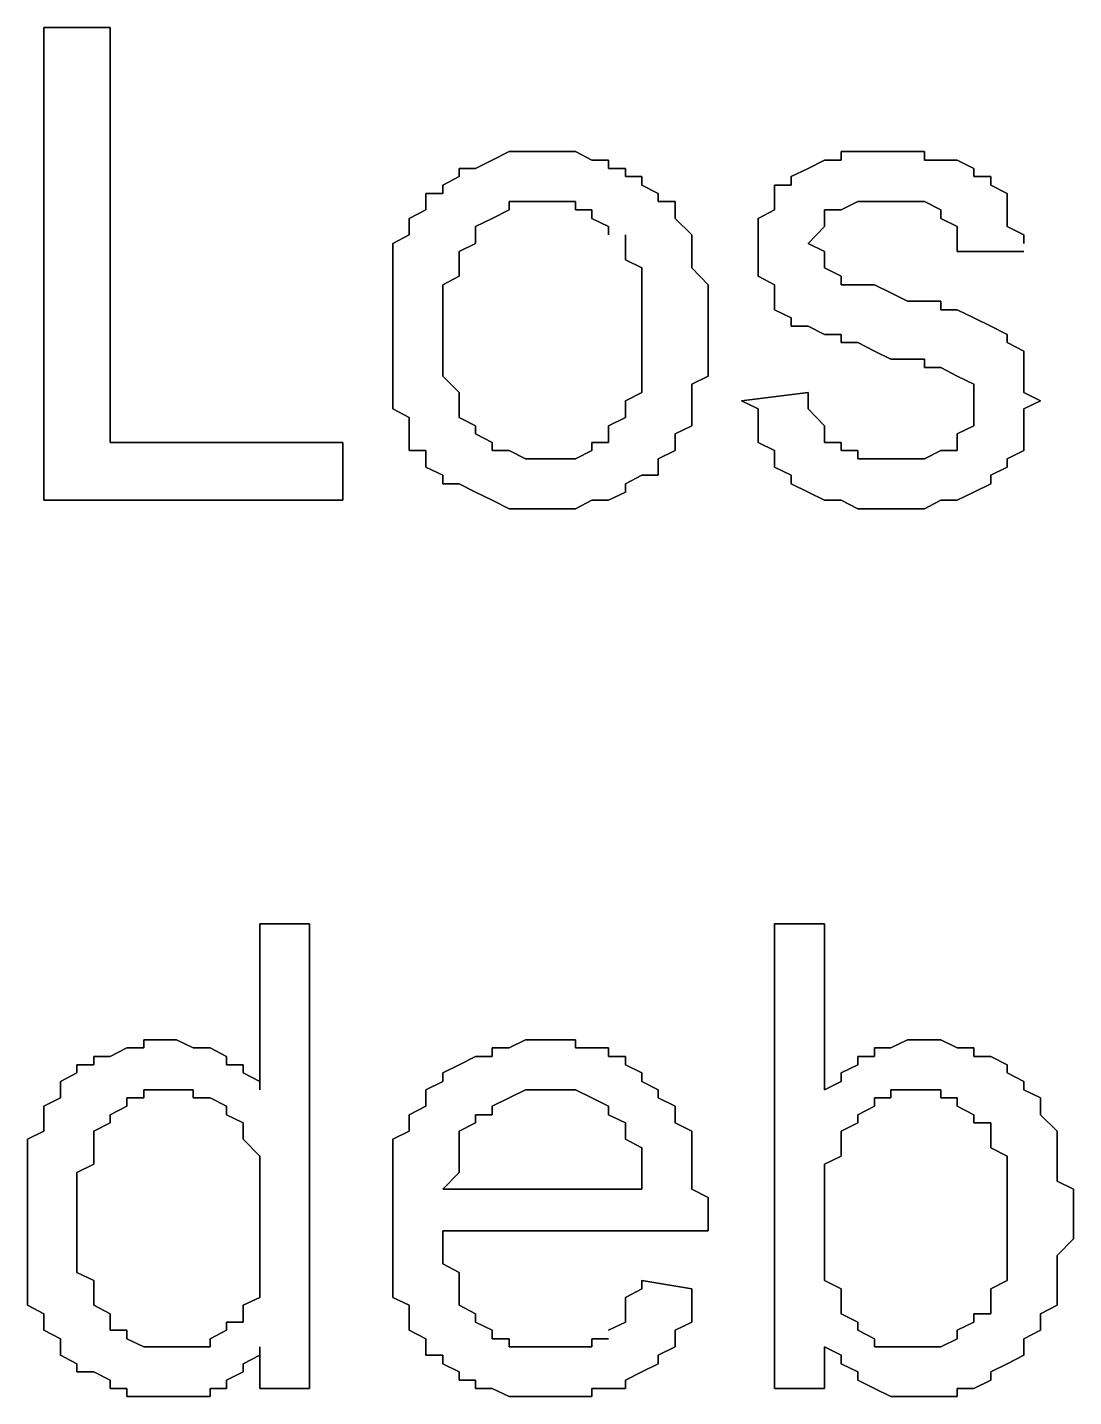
# Model space of a CAD drawing. Header units: metres. Extents: x 2.9 to 42.8, y 1.7 to 28.7.
# Drawn here: x 37.1052 to 37.3274, y 21.8211 to 22.1121 of the extents above; entities that cross this region are included whole.
import ezdxf

# ---------------------------------------------------------------- set-up
doc = ezdxf.new("R2010")
doc.units = ezdxf.units.M
doc.layers.add('GRIS', color=8, linetype='Continuous')

msp = doc.modelspace()

# ---------------------------------------------------------------- linework, layer by layer
at = {"layer": 'GRIS', "lineweight": -3}
for points in [[(37.1228, 22.1121), (37.1087, 22.1121), (37.1228, 22.1121)], [(37.1087, 22.1121), (37.1087, 22.0116), (37.1087, 22.1121)], [(37.1228, 22.0239), (37.1228, 22.1121), (37.1228, 22.0239)], [(37.2075, 22.0857), (37.2039, 22.0839), (37.2075, 22.0857)], [(37.211, 22.0857), (37.2075, 22.0857), (37.211, 22.0857)], [(37.2145, 22.0857), (37.211, 22.0857), (37.2145, 22.0857)], [(37.2181, 22.0857), (37.2145, 22.0857), (37.2181, 22.0857)], [(37.2216, 22.0857), (37.2181, 22.0857), (37.2216, 22.0857)], [(37.2251, 22.0839), (37.2216, 22.0857), (37.2251, 22.0839)], [(37.2816, 22.0857), (37.278, 22.0857), (37.2816, 22.0857)], [(37.278, 22.0857), (37.278, 22.0839), (37.278, 22.0857)], [(37.2851, 22.0857), (37.2816, 22.0857), (37.2851, 22.0857)], [(37.2886, 22.0857), (37.2851, 22.0857), (37.2886, 22.0857)], [(37.2921, 22.0857), (37.2886, 22.0857), (37.2921, 22.0857)], [(37.2957, 22.0857), (37.2921, 22.0857), (37.2957, 22.0857)], [(37.2957, 22.0839), (37.2957, 22.0857), (37.2957, 22.0839)], [(37.2004, 22.0821), (37.1969, 22.0821), (37.2004, 22.0821)], [(37.1969, 22.0821), (37.1969, 22.0804), (37.1969, 22.0821)], [(37.2039, 22.0839), (37.2004, 22.0821), (37.2039, 22.0839)], [(37.2286, 22.0839), (37.2251, 22.0839), (37.2286, 22.0839)], [(37.2286, 22.0821), (37.2286, 22.0839), (37.2286, 22.0821)], [(37.2322, 22.0821), (37.2286, 22.0821), (37.2322, 22.0821)], [(37.2322, 22.0804), (37.2322, 22.0821), (37.2322, 22.0804)], [(37.271, 22.0821), (37.2674, 22.0804), (37.271, 22.0821)], [(37.2745, 22.0839), (37.271, 22.0821), (37.2745, 22.0839)], [(37.278, 22.0839), (37.2745, 22.0839), (37.278, 22.0839)], [(37.2992, 22.0839), (37.2957, 22.0839), (37.2992, 22.0839)], [(37.3027, 22.0839), (37.2992, 22.0839), (37.3027, 22.0839)], [(37.3062, 22.0821), (37.3027, 22.0839), (37.3062, 22.0821)], [(37.3062, 22.0804), (37.3062, 22.0821), (37.3062, 22.0804)], [(37.1969, 22.0804), (37.1934, 22.0786), (37.1969, 22.0804)], [(37.1934, 22.0786), (37.1934, 22.0768), (37.1934, 22.0786)], [(37.2357, 22.0804), (37.2322, 22.0804), (37.2357, 22.0804)], [(37.2357, 22.0786), (37.2357, 22.0804), (37.2357, 22.0786)], [(37.2392, 22.0768), (37.2357, 22.0786), (37.2392, 22.0768)], [(37.2674, 22.0786), (37.2639, 22.0786), (37.2674, 22.0786)], [(37.2639, 22.0786), (37.2639, 22.0751), (37.2639, 22.0786)], [(37.2674, 22.0804), (37.2674, 22.0786), (37.2674, 22.0804)], [(37.3098, 22.0804), (37.3062, 22.0804), (37.3098, 22.0804)], [(37.3098, 22.0786), (37.3098, 22.0804), (37.3098, 22.0786)], [(37.3133, 22.0768), (37.3098, 22.0786), (37.3133, 22.0768)], [(37.1934, 22.0768), (37.1898, 22.0768), (37.1934, 22.0768)], [(37.1898, 22.0768), (37.1898, 22.0751), (37.1898, 22.0768)], [(37.2392, 22.0751), (37.2392, 22.0768), (37.2392, 22.0751)], [(37.3133, 22.0751), (37.3133, 22.0768), (37.3133, 22.0751)], [(37.1898, 22.0733), (37.1863, 22.0715), (37.1898, 22.0733)], [(37.1898, 22.0751), (37.1898, 22.0733), (37.1898, 22.0751)], [(37.2039, 22.0715), (37.2075, 22.0733), (37.2039, 22.0715)], [(37.2075, 22.0733), (37.2075, 22.0751), (37.2075, 22.0733)], [(37.2075, 22.0751), (37.211, 22.0751), (37.2075, 22.0751)], [(37.211, 22.0751), (37.2145, 22.0751), (37.211, 22.0751)], [(37.2145, 22.0751), (37.2181, 22.0751), (37.2145, 22.0751)], [(37.2181, 22.0751), (37.2216, 22.0751), (37.2181, 22.0751)], [(37.2216, 22.0751), (37.2216, 22.0733), (37.2216, 22.0751)], [(37.2216, 22.0733), (37.2251, 22.0733), (37.2216, 22.0733)], [(37.2251, 22.0733), (37.2251, 22.0715), (37.2251, 22.0733)], [(37.2428, 22.0751), (37.2392, 22.0751), (37.2428, 22.0751)], [(37.2428, 22.0733), (37.2428, 22.0751), (37.2428, 22.0733)], [(37.2428, 22.0715), (37.2428, 22.0733), (37.2428, 22.0715)], [(37.2639, 22.0733), (37.2604, 22.0715), (37.2639, 22.0733)], [(37.2639, 22.0751), (37.2639, 22.0733), (37.2639, 22.0751)], [(37.2745, 22.0715), (37.2745, 22.0733), (37.2745, 22.0715)], [(37.2745, 22.0733), (37.278, 22.0733), (37.2745, 22.0733)], [(37.278, 22.0733), (37.2816, 22.0751), (37.278, 22.0733)], [(37.2816, 22.0751), (37.2851, 22.0751), (37.2816, 22.0751)], [(37.2851, 22.0751), (37.2886, 22.0751), (37.2851, 22.0751)], [(37.2886, 22.0751), (37.2921, 22.0751), (37.2886, 22.0751)], [(37.2921, 22.0751), (37.2957, 22.0751), (37.2921, 22.0751)], [(37.2957, 22.0751), (37.2992, 22.0733), (37.2957, 22.0751)], [(37.2992, 22.0733), (37.2992, 22.0715), (37.2992, 22.0733)], [(37.3133, 22.0733), (37.3133, 22.0751), (37.3133, 22.0733)], [(37.3133, 22.0698), (37.3133, 22.0733), (37.3133, 22.0698)], [(37.1863, 22.0715), (37.1863, 22.0698), (37.1863, 22.0715)], [(37.1863, 22.0698), (37.1863, 22.068), (37.1863, 22.0698)], [(37.2004, 22.0698), (37.2039, 22.0715), (37.2004, 22.0698)], [(37.2004, 22.068), (37.2004, 22.0698), (37.2004, 22.068)], [(37.2251, 22.0715), (37.2286, 22.0698), (37.2251, 22.0715)], [(37.2286, 22.0698), (37.2286, 22.068), (37.2286, 22.0698)], [(37.2463, 22.068), (37.2428, 22.0715), (37.2463, 22.068)], [(37.2604, 22.0715), (37.2604, 22.0698), (37.2604, 22.0715)], [(37.2604, 22.0698), (37.2604, 22.068), (37.2604, 22.0698)], [(37.271, 22.0662), (37.2745, 22.0698), (37.271, 22.0662)], [(37.2745, 22.0698), (37.2745, 22.0715), (37.2745, 22.0698)], [(37.2992, 22.0715), (37.3027, 22.0698), (37.2992, 22.0715)], [(37.3027, 22.0698), (37.3027, 22.068), (37.3027, 22.0698)], [(37.3168, 22.068), (37.3133, 22.0698), (37.3168, 22.068)], [(37.1863, 22.068), (37.1828, 22.0662), (37.1863, 22.068)], [(37.2004, 22.0662), (37.2004, 22.068), (37.2004, 22.0662)], [(37.2322, 22.068), (37.2322, 22.0662), (37.2322, 22.068)], [(37.2463, 22.0662), (37.2463, 22.068), (37.2463, 22.0662)], [(37.2604, 22.068), (37.2604, 22.0645), (37.2604, 22.068)], [(37.3027, 22.068), (37.3027, 22.0662), (37.3027, 22.068)], [(37.3168, 22.0662), (37.3168, 22.068), (37.3168, 22.0662)], [(37.1828, 22.0662), (37.1828, 22.0627), (37.1828, 22.0662)], [(37.1969, 22.0645), (37.2004, 22.0662), (37.1969, 22.0645)], [(37.1969, 22.0627), (37.1969, 22.0645), (37.1969, 22.0627)], [(37.2322, 22.0662), (37.2322, 22.0645), (37.2322, 22.0662)], [(37.2322, 22.0645), (37.2322, 22.0627), (37.2322, 22.0645)], [(37.2463, 22.0645), (37.2463, 22.0662), (37.2463, 22.0645)], [(37.2463, 22.0627), (37.2463, 22.0645), (37.2463, 22.0627)], [(37.2604, 22.0645), (37.2604, 22.061), (37.2604, 22.0645)], [(37.2745, 22.0645), (37.271, 22.0662), (37.2745, 22.0645)], [(37.2745, 22.0627), (37.2745, 22.0645), (37.2745, 22.0627)], [(37.3027, 22.0662), (37.3027, 22.0645), (37.3027, 22.0662)], [(37.3027, 22.0645), (37.3168, 22.0645), (37.3027, 22.0645)], [(37.1828, 22.0627), (37.1828, 22.061), (37.1828, 22.0627)], [(37.1828, 22.061), (37.1828, 22.0592), (37.1828, 22.061)], [(37.1969, 22.061), (37.1969, 22.0627), (37.1969, 22.061)], [(37.1969, 22.0592), (37.1969, 22.061), (37.1969, 22.0592)], [(37.2322, 22.0627), (37.2357, 22.061), (37.2322, 22.0627)], [(37.2357, 22.061), (37.2357, 22.0592), (37.2357, 22.061)], [(37.2463, 22.061), (37.2463, 22.0627), (37.2463, 22.061)], [(37.2498, 22.0574), (37.2463, 22.061), (37.2498, 22.0574)], [(37.2604, 22.061), (37.2604, 22.0592), (37.2604, 22.061)], [(37.2745, 22.061), (37.2745, 22.0627), (37.2745, 22.061)], [(37.278, 22.0592), (37.2745, 22.061), (37.278, 22.0592)], [(37.1828, 22.0592), (37.1828, 22.0557), (37.1828, 22.0592)], [(37.1934, 22.0574), (37.1969, 22.0592), (37.1934, 22.0574)], [(37.2357, 22.0592), (37.2357, 22.0557), (37.2357, 22.0592)], [(37.2604, 22.0592), (37.2639, 22.0574), (37.2604, 22.0592)], [(37.278, 22.0574), (37.278, 22.0592), (37.278, 22.0574)], [(37.1828, 22.0557), (37.1828, 22.0539), (37.1828, 22.0557)], [(37.1934, 22.0539), (37.1934, 22.0574), (37.1934, 22.0539)], [(37.2357, 22.0557), (37.2357, 22.0539), (37.2357, 22.0557)], [(37.2498, 22.0557), (37.2498, 22.0574), (37.2498, 22.0557)], [(37.2498, 22.0521), (37.2498, 22.0557), (37.2498, 22.0521)], [(37.2639, 22.0574), (37.2639, 22.0557), (37.2639, 22.0574)], [(37.2639, 22.0557), (37.2639, 22.0539), (37.2639, 22.0557)], [(37.2816, 22.0574), (37.278, 22.0574), (37.2816, 22.0574)], [(37.2851, 22.0574), (37.2816, 22.0574), (37.2851, 22.0574)], [(37.2886, 22.0557), (37.2851, 22.0574), (37.2886, 22.0557)], [(37.2921, 22.0539), (37.2886, 22.0557), (37.2921, 22.0539)], [(37.1828, 22.0539), (37.1828, 22.0504), (37.1828, 22.0539)], [(37.1934, 22.0521), (37.1934, 22.0539), (37.1934, 22.0521)], [(37.1934, 22.0486), (37.1934, 22.0521), (37.1934, 22.0486)], [(37.2357, 22.0539), (37.2357, 22.0504), (37.2357, 22.0539)], [(37.2498, 22.0504), (37.2498, 22.0521), (37.2498, 22.0504)], [(37.2639, 22.0539), (37.2639, 22.0521), (37.2639, 22.0539)], [(37.2639, 22.0521), (37.2674, 22.0504), (37.2639, 22.0521)], [(37.2957, 22.0539), (37.2921, 22.0539), (37.2957, 22.0539)], [(37.2992, 22.0539), (37.2957, 22.0539), (37.2992, 22.0539)], [(37.2992, 22.0521), (37.2992, 22.0539), (37.2992, 22.0521)], [(37.3027, 22.0521), (37.2992, 22.0521), (37.3027, 22.0521)], [(37.3062, 22.0504), (37.3027, 22.0521), (37.3062, 22.0504)], [(37.1828, 22.0504), (37.1828, 22.0486), (37.1828, 22.0504)], [(37.2357, 22.0504), (37.2357, 22.0486), (37.2357, 22.0504)], [(37.2498, 22.0486), (37.2498, 22.0504), (37.2498, 22.0486)], [(37.2674, 22.0504), (37.2674, 22.0486), (37.2674, 22.0504)], [(37.3098, 22.0486), (37.3062, 22.0504), (37.3098, 22.0486)], [(37.1828, 22.0486), (37.1828, 22.0451), (37.1828, 22.0486)], [(37.1934, 22.0451), (37.1934, 22.0486), (37.1934, 22.0451)], [(37.2357, 22.0486), (37.2357, 22.0468), (37.2357, 22.0486)], [(37.2357, 22.0468), (37.2357, 22.0433), (37.2357, 22.0468)], [(37.2498, 22.0451), (37.2498, 22.0486), (37.2498, 22.0451)], [(37.2674, 22.0486), (37.271, 22.0486), (37.2674, 22.0486)], [(37.271, 22.0486), (37.2745, 22.0468), (37.271, 22.0486)], [(37.2745, 22.0468), (37.278, 22.0468), (37.2745, 22.0468)], [(37.278, 22.0468), (37.278, 22.0451), (37.278, 22.0468)], [(37.3133, 22.0468), (37.3098, 22.0486), (37.3133, 22.0468)], [(37.3133, 22.0451), (37.3133, 22.0468), (37.3133, 22.0451)], [(37.1828, 22.0451), (37.1828, 22.0433), (37.1828, 22.0451)], [(37.1828, 22.0433), (37.1828, 22.0398), (37.1828, 22.0433)], [(37.1934, 22.0416), (37.1934, 22.0451), (37.1934, 22.0416)], [(37.2357, 22.0433), (37.2357, 22.0416), (37.2357, 22.0433)], [(37.2498, 22.0433), (37.2498, 22.0451), (37.2498, 22.0433)], [(37.2498, 22.0398), (37.2498, 22.0433), (37.2498, 22.0398)], [(37.278, 22.0451), (37.2816, 22.0451), (37.278, 22.0451)], [(37.2816, 22.0451), (37.2851, 22.0433), (37.2816, 22.0451)], [(37.2851, 22.0433), (37.2886, 22.0416), (37.2851, 22.0433)], [(37.3168, 22.0433), (37.3133, 22.0451), (37.3168, 22.0433)], [(37.3168, 22.0416), (37.3168, 22.0433), (37.3168, 22.0416)], [(37.1934, 22.0398), (37.1934, 22.0416), (37.1934, 22.0398)], [(37.2357, 22.0416), (37.2357, 22.038), (37.2357, 22.0416)], [(37.2886, 22.0416), (37.2921, 22.0416), (37.2886, 22.0416)], [(37.2921, 22.0416), (37.2957, 22.0416), (37.2921, 22.0416)], [(37.2957, 22.0416), (37.2957, 22.0398), (37.2957, 22.0416)], [(37.3168, 22.0398), (37.3168, 22.0416), (37.3168, 22.0398)], [(37.1828, 22.0398), (37.1828, 22.038), (37.1828, 22.0398)], [(37.1828, 22.038), (37.1828, 22.0345), (37.1828, 22.038)], [(37.1934, 22.038), (37.1934, 22.0398), (37.1934, 22.038)], [(37.1969, 22.0345), (37.1934, 22.038), (37.1969, 22.0345)], [(37.2357, 22.038), (37.2357, 22.0363), (37.2357, 22.038)], [(37.2463, 22.0363), (37.2498, 22.038), (37.2463, 22.0363)], [(37.2498, 22.038), (37.2498, 22.0398), (37.2498, 22.038)], [(37.2957, 22.0398), (37.2992, 22.0398), (37.2957, 22.0398)], [(37.2992, 22.0398), (37.3027, 22.038), (37.2992, 22.0398)], [(37.3027, 22.038), (37.3062, 22.0363), (37.3027, 22.038)], [(37.3168, 22.0363), (37.3168, 22.0398), (37.3168, 22.0363)], [(37.2357, 22.0363), (37.2357, 22.0345), (37.2357, 22.0363)], [(37.2463, 22.0327), (37.2463, 22.0363), (37.2463, 22.0327)], [(37.3062, 22.0363), (37.3062, 22.0345), (37.3062, 22.0363)], [(37.3168, 22.0345), (37.3168, 22.0363), (37.3168, 22.0345)], [(37.1828, 22.0345), (37.1828, 22.0327), (37.1828, 22.0345)], [(37.1828, 22.0327), (37.1828, 22.031), (37.1828, 22.0327)], [(37.1969, 22.0327), (37.1969, 22.0345), (37.1969, 22.0327)], [(37.1969, 22.031), (37.1969, 22.0327), (37.1969, 22.031)], [(37.2357, 22.0345), (37.2322, 22.0327), (37.2357, 22.0345)], [(37.2322, 22.0327), (37.2322, 22.031), (37.2322, 22.0327)], [(37.2463, 22.031), (37.2463, 22.0327), (37.2463, 22.031)], [(37.271, 22.0345), (37.2569, 22.0327), (37.271, 22.0345)], [(37.2569, 22.0327), (37.2604, 22.031), (37.2569, 22.0327)], [(37.271, 22.0327), (37.271, 22.0345), (37.271, 22.0327)], [(37.271, 22.031), (37.271, 22.0327), (37.271, 22.031)], [(37.3062, 22.0345), (37.3062, 22.031), (37.3062, 22.0345)], [(37.3204, 22.0327), (37.3168, 22.0345), (37.3204, 22.0327)], [(37.3168, 22.031), (37.3204, 22.0327), (37.3168, 22.031)], [(37.1828, 22.031), (37.1863, 22.0292), (37.1828, 22.031)], [(37.1863, 22.0292), (37.1863, 22.0274), (37.1863, 22.0292)], [(37.1969, 22.0292), (37.1969, 22.031), (37.1969, 22.0292)], [(37.2004, 22.0274), (37.1969, 22.0292), (37.2004, 22.0274)], [(37.2322, 22.0292), (37.2286, 22.0274), (37.2322, 22.0292)], [(37.2322, 22.031), (37.2322, 22.0292), (37.2322, 22.031)], [(37.2463, 22.0292), (37.2463, 22.031), (37.2463, 22.0292)], [(37.2463, 22.0274), (37.2463, 22.0292), (37.2463, 22.0274)], [(37.2604, 22.031), (37.2604, 22.0292), (37.2604, 22.031)], [(37.2604, 22.0292), (37.2604, 22.0274), (37.2604, 22.0292)], [(37.2745, 22.0274), (37.271, 22.031), (37.2745, 22.0274)], [(37.3062, 22.031), (37.3062, 22.0292), (37.3062, 22.031)], [(37.3062, 22.0292), (37.3062, 22.0274), (37.3062, 22.0292)], [(37.3168, 22.0274), (37.3168, 22.031), (37.3168, 22.0274)], [(37.1863, 22.0274), (37.1863, 22.0239), (37.1863, 22.0274)], [(37.2004, 22.0257), (37.2004, 22.0274), (37.2004, 22.0257)], [(37.2286, 22.0274), (37.2286, 22.0257), (37.2286, 22.0274)], [(37.2428, 22.0257), (37.2463, 22.0274), (37.2428, 22.0257)], [(37.2604, 22.0274), (37.2604, 22.0239), (37.2604, 22.0274)], [(37.2745, 22.0257), (37.2745, 22.0274), (37.2745, 22.0257)], [(37.3062, 22.0274), (37.3027, 22.0257), (37.3062, 22.0274)], [(37.3168, 22.0257), (37.3168, 22.0274), (37.3168, 22.0257)], [(37.1722, 22.0239), (37.1228, 22.0239), (37.1722, 22.0239)], [(37.1722, 22.0116), (37.1722, 22.0239), (37.1722, 22.0116)], [(37.1863, 22.0239), (37.1863, 22.0222), (37.1863, 22.0239)], [(37.2039, 22.0239), (37.2004, 22.0257), (37.2039, 22.0239)], [(37.2039, 22.0222), (37.2039, 22.0239), (37.2039, 22.0222)], [(37.2286, 22.0239), (37.2251, 22.0239), (37.2286, 22.0239)], [(37.2251, 22.0239), (37.2251, 22.0222), (37.2251, 22.0239)], [(37.2286, 22.0257), (37.2286, 22.0239), (37.2286, 22.0257)], [(37.2428, 22.0222), (37.2428, 22.0257), (37.2428, 22.0222)], [(37.2604, 22.0239), (37.2639, 22.0222), (37.2604, 22.0239)], [(37.2745, 22.0239), (37.2745, 22.0257), (37.2745, 22.0239)], [(37.278, 22.0239), (37.2745, 22.0239), (37.278, 22.0239)], [(37.278, 22.0222), (37.278, 22.0239), (37.278, 22.0222)], [(37.3027, 22.0257), (37.3027, 22.0239), (37.3027, 22.0257)], [(37.3027, 22.0239), (37.3027, 22.0222), (37.3027, 22.0239)], [(37.3168, 22.0239), (37.3168, 22.0257), (37.3168, 22.0239)], [(37.3168, 22.0222), (37.3168, 22.0239), (37.3168, 22.0222)], [(37.1863, 22.0222), (37.1898, 22.0222), (37.1863, 22.0222)], [(37.1898, 22.0222), (37.1898, 22.0204), (37.1898, 22.0222)], [(37.1898, 22.0204), (37.1898, 22.0186), (37.1898, 22.0204)], [(37.2075, 22.0222), (37.2039, 22.0222), (37.2075, 22.0222)], [(37.211, 22.0204), (37.2075, 22.0222), (37.211, 22.0204)], [(37.2145, 22.0204), (37.211, 22.0204), (37.2145, 22.0204)], [(37.2181, 22.0204), (37.2145, 22.0204), (37.2181, 22.0204)], [(37.2216, 22.0204), (37.2181, 22.0204), (37.2216, 22.0204)], [(37.2251, 22.0222), (37.2216, 22.0204), (37.2251, 22.0222)], [(37.2392, 22.0204), (37.2428, 22.0222), (37.2392, 22.0204)], [(37.2392, 22.0186), (37.2392, 22.0204), (37.2392, 22.0186)], [(37.2639, 22.0222), (37.2639, 22.0204), (37.2639, 22.0222)], [(37.2639, 22.0204), (37.2639, 22.0186), (37.2639, 22.0204)], [(37.2816, 22.0222), (37.278, 22.0222), (37.2816, 22.0222)], [(37.2816, 22.0204), (37.2816, 22.0222), (37.2816, 22.0204)], [(37.2851, 22.0204), (37.2816, 22.0204), (37.2851, 22.0204)], [(37.2886, 22.0204), (37.2851, 22.0204), (37.2886, 22.0204)], [(37.2921, 22.0204), (37.2886, 22.0204), (37.2921, 22.0204)], [(37.2957, 22.0204), (37.2921, 22.0204), (37.2957, 22.0204)], [(37.2992, 22.0222), (37.2957, 22.0204), (37.2992, 22.0222)], [(37.3027, 22.0222), (37.2992, 22.0222), (37.3027, 22.0222)], [(37.3133, 22.0204), (37.3168, 22.0222), (37.3133, 22.0204)], [(37.3133, 22.0186), (37.3133, 22.0204), (37.3133, 22.0186)], [(37.1898, 22.0186), (37.1934, 22.0169), (37.1898, 22.0186)], [(37.2392, 22.0169), (37.2392, 22.0186), (37.2392, 22.0169)], [(37.2639, 22.0186), (37.2674, 22.0169), (37.2639, 22.0186)], [(37.3098, 22.0169), (37.3133, 22.0186), (37.3098, 22.0169)], [(37.1934, 22.0169), (37.1934, 22.0151), (37.1934, 22.0169)], [(37.1934, 22.0151), (37.1969, 22.0151), (37.1934, 22.0151)], [(37.1969, 22.0151), (37.2004, 22.0133), (37.1969, 22.0151)], [(37.2322, 22.0151), (37.2357, 22.0169), (37.2322, 22.0151)], [(37.2322, 22.0133), (37.2322, 22.0151), (37.2322, 22.0133)], [(37.2357, 22.0169), (37.2392, 22.0169), (37.2357, 22.0169)], [(37.2674, 22.0169), (37.2674, 22.0151), (37.2674, 22.0169)], [(37.2674, 22.0151), (37.271, 22.0133), (37.2674, 22.0151)], [(37.3062, 22.0133), (37.3098, 22.0151), (37.3062, 22.0133)], [(37.3098, 22.0151), (37.3098, 22.0169), (37.3098, 22.0151)], [(37.1087, 22.0116), (37.1722, 22.0116), (37.1087, 22.0116)], [(37.2004, 22.0133), (37.2039, 22.0116), (37.2004, 22.0133)], [(37.2039, 22.0116), (37.2075, 22.0098), (37.2039, 22.0116)], [(37.2216, 22.0098), (37.2251, 22.0116), (37.2216, 22.0098)], [(37.2251, 22.0116), (37.2286, 22.0116), (37.2251, 22.0116)], [(37.2286, 22.0116), (37.2322, 22.0133), (37.2286, 22.0116)], [(37.271, 22.0133), (37.2745, 22.0116), (37.271, 22.0133)], [(37.2745, 22.0116), (37.278, 22.0116), (37.2745, 22.0116)], [(37.278, 22.0116), (37.2816, 22.0098), (37.278, 22.0116)], [(37.2957, 22.0098), (37.2992, 22.0116), (37.2957, 22.0098)], [(37.2992, 22.0116), (37.3027, 22.0116), (37.2992, 22.0116)], [(37.3027, 22.0116), (37.3062, 22.0133), (37.3027, 22.0116)], [(37.2075, 22.0098), (37.211, 22.0098), (37.2075, 22.0098)], [(37.211, 22.0098), (37.2145, 22.0098), (37.211, 22.0098)], [(37.2145, 22.0098), (37.2181, 22.0098), (37.2145, 22.0098)], [(37.2181, 22.0098), (37.2216, 22.0098), (37.2181, 22.0098)], [(37.2816, 22.0098), (37.2851, 22.0098), (37.2816, 22.0098)], [(37.2851, 22.0098), (37.2886, 22.0098), (37.2851, 22.0098)], [(37.2886, 22.0098), (37.2921, 22.0098), (37.2886, 22.0098)], [(37.2921, 22.0098), (37.2957, 22.0098), (37.2921, 22.0098)], [(37.1651, 21.9216), (37.1546, 21.9216), (37.1651, 21.9216)], [(37.1546, 21.9216), (37.1546, 21.8863), (37.1546, 21.9216)], [(37.1651, 21.8228), (37.1651, 21.9216), (37.1651, 21.8228)], [(37.2745, 21.9216), (37.2639, 21.9216), (37.2745, 21.9216)], [(37.2639, 21.9216), (37.2639, 21.8228), (37.2639, 21.9216)], [(37.2745, 21.8863), (37.2745, 21.9216), (37.2745, 21.8863)], [(37.1263, 21.8952), (37.1228, 21.8934), (37.1263, 21.8952)], [(37.1299, 21.8952), (37.1263, 21.8952), (37.1299, 21.8952)], [(37.1334, 21.8969), (37.1299, 21.8969), (37.1334, 21.8969)], [(37.1299, 21.8969), (37.1299, 21.8952), (37.1299, 21.8969)], [(37.1369, 21.8969), (37.1334, 21.8969), (37.1369, 21.8969)], [(37.1404, 21.8952), (37.1369, 21.8969), (37.1404, 21.8952)], [(37.144, 21.8952), (37.1404, 21.8952), (37.144, 21.8952)], [(37.1475, 21.8934), (37.144, 21.8952), (37.1475, 21.8934)], [(37.2075, 21.8952), (37.2039, 21.8952), (37.2075, 21.8952)], [(37.2039, 21.8952), (37.2039, 21.8934), (37.2039, 21.8952)], [(37.211, 21.8969), (37.2075, 21.8952), (37.211, 21.8969)], [(37.2145, 21.8969), (37.211, 21.8969), (37.2145, 21.8969)], [(37.2181, 21.8969), (37.2145, 21.8969), (37.2181, 21.8969)], [(37.2216, 21.8969), (37.2181, 21.8969), (37.2216, 21.8969)], [(37.2216, 21.8952), (37.2216, 21.8969), (37.2216, 21.8952)], [(37.2251, 21.8952), (37.2216, 21.8952), (37.2251, 21.8952)], [(37.2286, 21.8952), (37.2251, 21.8952), (37.2286, 21.8952)], [(37.2286, 21.8934), (37.2286, 21.8952), (37.2286, 21.8934)], [(37.2886, 21.8952), (37.2851, 21.8952), (37.2886, 21.8952)], [(37.2851, 21.8952), (37.2851, 21.8934), (37.2851, 21.8952)], [(37.2921, 21.8969), (37.2886, 21.8952), (37.2921, 21.8969)], [(37.2957, 21.8969), (37.2921, 21.8969), (37.2957, 21.8969)], [(37.2992, 21.8969), (37.2957, 21.8969), (37.2992, 21.8969)], [(37.3027, 21.8952), (37.2992, 21.8969), (37.3027, 21.8952)], [(37.3062, 21.8952), (37.3027, 21.8952), (37.3062, 21.8952)], [(37.3062, 21.8934), (37.3062, 21.8952), (37.3062, 21.8934)], [(37.1228, 21.8934), (37.1193, 21.8934), (37.1228, 21.8934)], [(37.1193, 21.8934), (37.1193, 21.8916), (37.1193, 21.8934)], [(37.1475, 21.8916), (37.1475, 21.8934), (37.1475, 21.8916)], [(37.2004, 21.8934), (37.1969, 21.8916), (37.2004, 21.8934)], [(37.2039, 21.8934), (37.2004, 21.8934), (37.2039, 21.8934)], [(37.2322, 21.8934), (37.2286, 21.8934), (37.2322, 21.8934)], [(37.2322, 21.8916), (37.2322, 21.8934), (37.2322, 21.8916)], [(37.2851, 21.8934), (37.2816, 21.8934), (37.2851, 21.8934)], [(37.2816, 21.8934), (37.2816, 21.8916), (37.2816, 21.8934)], [(37.3098, 21.8934), (37.3062, 21.8934), (37.3098, 21.8934)], [(37.3133, 21.8916), (37.3098, 21.8934), (37.3133, 21.8916)], [(37.1157, 21.8899), (37.1122, 21.8881), (37.1157, 21.8899)], [(37.1193, 21.8916), (37.1157, 21.8916), (37.1193, 21.8916)], [(37.1157, 21.8916), (37.1157, 21.8899), (37.1157, 21.8916)], [(37.151, 21.8916), (37.1475, 21.8916), (37.151, 21.8916)], [(37.151, 21.8899), (37.151, 21.8916), (37.151, 21.8899)], [(37.1546, 21.8881), (37.151, 21.8899), (37.1546, 21.8881)], [(37.1969, 21.8916), (37.1934, 21.8899), (37.1969, 21.8916)], [(37.1934, 21.8899), (37.1934, 21.8881), (37.1934, 21.8899)], [(37.2357, 21.8899), (37.2322, 21.8916), (37.2357, 21.8899)], [(37.2357, 21.8881), (37.2357, 21.8899), (37.2357, 21.8881)], [(37.2816, 21.8916), (37.278, 21.8899), (37.2816, 21.8916)], [(37.278, 21.8899), (37.278, 21.8881), (37.278, 21.8899)], [(37.3133, 21.8899), (37.3133, 21.8916), (37.3133, 21.8899)], [(37.3168, 21.8881), (37.3133, 21.8899), (37.3168, 21.8881)], [(37.1122, 21.8881), (37.1122, 21.8863), (37.1122, 21.8881)], [(37.1122, 21.8863), (37.1122, 21.8846), (37.1122, 21.8863)], [(37.1299, 21.8846), (37.1299, 21.8863), (37.1299, 21.8846)], [(37.1299, 21.8863), (37.1334, 21.8863), (37.1299, 21.8863)], [(37.1334, 21.8863), (37.1369, 21.8863), (37.1334, 21.8863)], [(37.1369, 21.8863), (37.1404, 21.8863), (37.1369, 21.8863)], [(37.1404, 21.8863), (37.1404, 21.8846), (37.1404, 21.8863)], [(37.1546, 21.8863), (37.1546, 21.8881), (37.1546, 21.8863)], [(37.1934, 21.8881), (37.1898, 21.8863), (37.1934, 21.8881)], [(37.1898, 21.8863), (37.1898, 21.8846), (37.1898, 21.8863)], [(37.2075, 21.8846), (37.211, 21.8863), (37.2075, 21.8846)], [(37.211, 21.8863), (37.2145, 21.8863), (37.211, 21.8863)], [(37.2145, 21.8863), (37.2181, 21.8863), (37.2145, 21.8863)], [(37.2181, 21.8863), (37.2216, 21.8863), (37.2181, 21.8863)], [(37.2216, 21.8863), (37.2251, 21.8846), (37.2216, 21.8863)], [(37.2392, 21.8863), (37.2357, 21.8881), (37.2392, 21.8863)], [(37.2392, 21.8846), (37.2392, 21.8863), (37.2392, 21.8846)], [(37.278, 21.8881), (37.2745, 21.8863), (37.278, 21.8881)], [(37.2886, 21.8846), (37.2886, 21.8863), (37.2886, 21.8846)], [(37.2886, 21.8863), (37.2921, 21.8863), (37.2886, 21.8863)], [(37.2921, 21.8863), (37.2957, 21.8863), (37.2921, 21.8863)], [(37.2957, 21.8863), (37.2992, 21.8863), (37.2957, 21.8863)], [(37.2992, 21.8863), (37.2992, 21.8846), (37.2992, 21.8863)], [(37.3168, 21.8863), (37.3168, 21.8881), (37.3168, 21.8863)], [(37.3204, 21.8846), (37.3168, 21.8863), (37.3204, 21.8846)], [(37.1122, 21.8846), (37.1087, 21.8828), (37.1122, 21.8846)], [(37.1263, 21.8828), (37.1263, 21.8846), (37.1263, 21.8828)], [(37.1263, 21.8846), (37.1299, 21.8846), (37.1263, 21.8846)], [(37.1404, 21.8846), (37.144, 21.8846), (37.1404, 21.8846)], [(37.144, 21.8846), (37.1475, 21.8828), (37.144, 21.8846)], [(37.1898, 21.8846), (37.1898, 21.8828), (37.1898, 21.8846)], [(37.2039, 21.8828), (37.2075, 21.8846), (37.2039, 21.8828)], [(37.2251, 21.8846), (37.2286, 21.8828), (37.2251, 21.8846)], [(37.2428, 21.8828), (37.2392, 21.8846), (37.2428, 21.8828)], [(37.2851, 21.8828), (37.2851, 21.8846), (37.2851, 21.8828)], [(37.2851, 21.8846), (37.2886, 21.8846), (37.2851, 21.8846)], [(37.2992, 21.8846), (37.3027, 21.8846), (37.2992, 21.8846)], [(37.3027, 21.8846), (37.3027, 21.8828), (37.3027, 21.8846)], [(37.3204, 21.8828), (37.3204, 21.8846), (37.3204, 21.8828)], [(37.1087, 21.8828), (37.1087, 21.881), (37.1087, 21.8828)], [(37.1087, 21.881), (37.1087, 21.8775), (37.1087, 21.881)], [(37.1228, 21.881), (37.1263, 21.8828), (37.1228, 21.881)], [(37.1228, 21.8793), (37.1228, 21.881), (37.1228, 21.8793)], [(37.1475, 21.8828), (37.1475, 21.881), (37.1475, 21.8828)], [(37.1475, 21.881), (37.151, 21.8793), (37.1475, 21.881)], [(37.1898, 21.8828), (37.1863, 21.881), (37.1898, 21.8828)], [(37.1863, 21.881), (37.1863, 21.8793), (37.1863, 21.881)], [(37.2004, 21.8793), (37.2004, 21.881), (37.2004, 21.8793)], [(37.2004, 21.881), (37.2039, 21.881), (37.2004, 21.881)], [(37.2039, 21.881), (37.2039, 21.8828), (37.2039, 21.881)], [(37.2286, 21.8828), (37.2286, 21.881), (37.2286, 21.8828)], [(37.2286, 21.881), (37.2322, 21.8793), (37.2286, 21.881)], [(37.2428, 21.881), (37.2428, 21.8828), (37.2428, 21.881)], [(37.2428, 21.8793), (37.2428, 21.881), (37.2428, 21.8793)], [(37.2816, 21.881), (37.2851, 21.8828), (37.2816, 21.881)], [(37.2816, 21.8793), (37.2816, 21.881), (37.2816, 21.8793)], [(37.3027, 21.8828), (37.3062, 21.881), (37.3027, 21.8828)], [(37.3062, 21.881), (37.3062, 21.8793), (37.3062, 21.881)], [(37.3204, 21.881), (37.3204, 21.8828), (37.3204, 21.881)], [(37.3239, 21.8775), (37.3204, 21.881), (37.3239, 21.8775)], [(37.1087, 21.8775), (37.1052, 21.8758), (37.1087, 21.8775)], [(37.1193, 21.8775), (37.1228, 21.8793), (37.1193, 21.8775)], [(37.1193, 21.8758), (37.1193, 21.8775), (37.1193, 21.8758)], [(37.151, 21.8793), (37.151, 21.8775), (37.151, 21.8793)], [(37.151, 21.8775), (37.151, 21.8758), (37.151, 21.8775)], [(37.1863, 21.8775), (37.1828, 21.8758), (37.1863, 21.8775)], [(37.1863, 21.8793), (37.1863, 21.8775), (37.1863, 21.8793)], [(37.1969, 21.8775), (37.2004, 21.8793), (37.1969, 21.8775)], [(37.1969, 21.8758), (37.1969, 21.8775), (37.1969, 21.8758)], [(37.2322, 21.8793), (37.2322, 21.8775), (37.2322, 21.8793)], [(37.2322, 21.8775), (37.2322, 21.8758), (37.2322, 21.8775)], [(37.2463, 21.8775), (37.2428, 21.8793), (37.2463, 21.8775)], [(37.2463, 21.8758), (37.2463, 21.8775), (37.2463, 21.8758)], [(37.278, 21.8775), (37.2816, 21.8793), (37.278, 21.8775)], [(37.278, 21.8758), (37.278, 21.8775), (37.278, 21.8758)], [(37.3062, 21.8793), (37.3098, 21.8793), (37.3062, 21.8793)], [(37.3098, 21.8793), (37.3098, 21.8775), (37.3098, 21.8793)], [(37.3098, 21.8775), (37.3098, 21.8758), (37.3098, 21.8775)], [(37.3239, 21.8758), (37.3239, 21.8775), (37.3239, 21.8758)], [(37.1052, 21.8758), (37.1052, 21.8722), (37.1052, 21.8758)], [(37.1193, 21.874), (37.1193, 21.8758), (37.1193, 21.874)], [(37.151, 21.8758), (37.1546, 21.8722), (37.151, 21.8758)], [(37.1828, 21.8758), (37.1828, 21.874), (37.1828, 21.8758)], [(37.1969, 21.874), (37.1969, 21.8758), (37.1969, 21.874)], [(37.2322, 21.8758), (37.2357, 21.874), (37.2322, 21.8758)], [(37.2463, 21.874), (37.2463, 21.8758), (37.2463, 21.874)], [(37.278, 21.874), (37.278, 21.8758), (37.278, 21.874)], [(37.3098, 21.8758), (37.3098, 21.874), (37.3098, 21.8758)], [(37.3239, 21.874), (37.3239, 21.8758), (37.3239, 21.874)], [(37.1052, 21.8722), (37.1052, 21.8705), (37.1052, 21.8722)], [(37.1193, 21.8722), (37.1193, 21.874), (37.1193, 21.8722)], [(37.1193, 21.8705), (37.1193, 21.8722), (37.1193, 21.8705)], [(37.1546, 21.8722), (37.1546, 21.8705), (37.1546, 21.8722)], [(37.1828, 21.874), (37.1828, 21.8705), (37.1828, 21.874)], [(37.1969, 21.8705), (37.1969, 21.874), (37.1969, 21.8705)], [(37.2357, 21.874), (37.2357, 21.8705), (37.2357, 21.874)], [(37.2463, 21.8705), (37.2463, 21.874), (37.2463, 21.8705)], [(37.2745, 21.8705), (37.278, 21.8722), (37.2745, 21.8705)], [(37.278, 21.8722), (37.278, 21.874), (37.278, 21.8722)], [(37.3098, 21.874), (37.3133, 21.8722), (37.3098, 21.874)], [(37.3133, 21.8722), (37.3133, 21.8687), (37.3133, 21.8722)], [(37.3239, 21.8722), (37.3239, 21.874), (37.3239, 21.8722)], [(37.3239, 21.8705), (37.3239, 21.8722), (37.3239, 21.8705)], [(37.1052, 21.8705), (37.1052, 21.8687), (37.1052, 21.8705)], [(37.1052, 21.8687), (37.1052, 21.8669), (37.1052, 21.8687)], [(37.1157, 21.8687), (37.1193, 21.8705), (37.1157, 21.8687)], [(37.1157, 21.8652), (37.1157, 21.8687), (37.1157, 21.8652)], [(37.1546, 21.8705), (37.1546, 21.8687), (37.1546, 21.8705)], [(37.1546, 21.8687), (37.1546, 21.8652), (37.1546, 21.8687)], [(37.1828, 21.8705), (37.1828, 21.8687), (37.1828, 21.8705)], [(37.1828, 21.8687), (37.1828, 21.8669), (37.1828, 21.8687)], [(37.1934, 21.8652), (37.1969, 21.8687), (37.1934, 21.8652)], [(37.1969, 21.8687), (37.1969, 21.8705), (37.1969, 21.8687)], [(37.2357, 21.8705), (37.2357, 21.8687), (37.2357, 21.8705)], [(37.2357, 21.8687), (37.2357, 21.8652), (37.2357, 21.8687)], [(37.2463, 21.8687), (37.2463, 21.8705), (37.2463, 21.8687)], [(37.2463, 21.8652), (37.2463, 21.8687), (37.2463, 21.8652)], [(37.2745, 21.8669), (37.2745, 21.8705), (37.2745, 21.8669)], [(37.3133, 21.8687), (37.3133, 21.8669), (37.3133, 21.8687)], [(37.3239, 21.8669), (37.3239, 21.8705), (37.3239, 21.8669)], [(37.1052, 21.8669), (37.1052, 21.8634), (37.1052, 21.8669)], [(37.1828, 21.8669), (37.1828, 21.8634), (37.1828, 21.8669)], [(37.2745, 21.8652), (37.2745, 21.8669), (37.2745, 21.8652)], [(37.3133, 21.8669), (37.3133, 21.8652), (37.3133, 21.8669)], [(37.3274, 21.8652), (37.3239, 21.8669), (37.3274, 21.8652)], [(37.1052, 21.8634), (37.1052, 21.8616), (37.1052, 21.8634)], [(37.1157, 21.8616), (37.1157, 21.8652), (37.1157, 21.8616)], [(37.1546, 21.8652), (37.1546, 21.8634), (37.1546, 21.8652)], [(37.1546, 21.8634), (37.1546, 21.8599), (37.1546, 21.8634)], [(37.1828, 21.8634), (37.1828, 21.8616), (37.1828, 21.8634)], [(37.2357, 21.8652), (37.1934, 21.8652), (37.2357, 21.8652)], [(37.2498, 21.8634), (37.2463, 21.8652), (37.2498, 21.8634)], [(37.2498, 21.8599), (37.2498, 21.8634), (37.2498, 21.8599)], [(37.2745, 21.8616), (37.2745, 21.8652), (37.2745, 21.8616)], [(37.3133, 21.8652), (37.3133, 21.8616), (37.3133, 21.8652)], [(37.3274, 21.8634), (37.3274, 21.8652), (37.3274, 21.8634)], [(37.3274, 21.8599), (37.3274, 21.8634), (37.3274, 21.8599)], [(37.1052, 21.8616), (37.1052, 21.8581), (37.1052, 21.8616)], [(37.1157, 21.8599), (37.1157, 21.8616), (37.1157, 21.8599)], [(37.1828, 21.8616), (37.1828, 21.8581), (37.1828, 21.8616)], [(37.2745, 21.8599), (37.2745, 21.8616), (37.2745, 21.8599)], [(37.3133, 21.8616), (37.3133, 21.8581), (37.3133, 21.8616)], [(37.1052, 21.8581), (37.1052, 21.8546), (37.1052, 21.8581)], [(37.1157, 21.8581), (37.1157, 21.8599), (37.1157, 21.8581)], [(37.1157, 21.8563), (37.1157, 21.8581), (37.1157, 21.8563)], [(37.1546, 21.8599), (37.1546, 21.8581), (37.1546, 21.8599)], [(37.1546, 21.8581), (37.1546, 21.8546), (37.1546, 21.8581)], [(37.1828, 21.8581), (37.1828, 21.8563), (37.1828, 21.8581)], [(37.2498, 21.8581), (37.2498, 21.8599), (37.2498, 21.8581)], [(37.2498, 21.8563), (37.2498, 21.8581), (37.2498, 21.8563)], [(37.2745, 21.8563), (37.2745, 21.8599), (37.2745, 21.8563)], [(37.3133, 21.8581), (37.3133, 21.8546), (37.3133, 21.8581)], [(37.3274, 21.8563), (37.3274, 21.8599), (37.3274, 21.8563)], [(37.1052, 21.8546), (37.1052, 21.8528), (37.1052, 21.8546)], [(37.1157, 21.8528), (37.1157, 21.8563), (37.1157, 21.8528)], [(37.1546, 21.8546), (37.1546, 21.8528), (37.1546, 21.8546)], [(37.1828, 21.8563), (37.1828, 21.8546), (37.1828, 21.8563)], [(37.1828, 21.8546), (37.1828, 21.8511), (37.1828, 21.8546)], [(37.1934, 21.8528), (37.1934, 21.8563), (37.1934, 21.8528)], [(37.1934, 21.8563), (37.2498, 21.8563), (37.1934, 21.8563)], [(37.2745, 21.8528), (37.2745, 21.8563), (37.2745, 21.8528)], [(37.3133, 21.8546), (37.3133, 21.8528), (37.3133, 21.8546)], [(37.3239, 21.8511), (37.3274, 21.8546), (37.3239, 21.8511)], [(37.3274, 21.8546), (37.3274, 21.8563), (37.3274, 21.8546)], [(37.1052, 21.8528), (37.1052, 21.8493), (37.1052, 21.8528)], [(37.1157, 21.8511), (37.1157, 21.8528), (37.1157, 21.8511)], [(37.1546, 21.8528), (37.1546, 21.8493), (37.1546, 21.8528)], [(37.1934, 21.8493), (37.1934, 21.8528), (37.1934, 21.8493)], [(37.2745, 21.8511), (37.2745, 21.8528), (37.2745, 21.8511)], [(37.3133, 21.8528), (37.3133, 21.8493), (37.3133, 21.8528)], [(37.1052, 21.8493), (37.1052, 21.8475), (37.1052, 21.8493)], [(37.1157, 21.8475), (37.1157, 21.8511), (37.1157, 21.8475)], [(37.1546, 21.8493), (37.1546, 21.8475), (37.1546, 21.8493)], [(37.1828, 21.8511), (37.1828, 21.8493), (37.1828, 21.8511)], [(37.1828, 21.8493), (37.1828, 21.8458), (37.1828, 21.8493)], [(37.1969, 21.8475), (37.1934, 21.8493), (37.1969, 21.8475)], [(37.2745, 21.8475), (37.2745, 21.8511), (37.2745, 21.8475)], [(37.3133, 21.8493), (37.3133, 21.8475), (37.3133, 21.8493)], [(37.3239, 21.8493), (37.3239, 21.8511), (37.3239, 21.8493)], [(37.3239, 21.8475), (37.3239, 21.8493), (37.3239, 21.8475)], [(37.1052, 21.8475), (37.1052, 21.8458), (37.1052, 21.8475)], [(37.1052, 21.8458), (37.1052, 21.844), (37.1052, 21.8458)], [(37.1193, 21.8458), (37.1157, 21.8475), (37.1193, 21.8458)], [(37.1193, 21.844), (37.1193, 21.8458), (37.1193, 21.844)], [(37.1546, 21.8475), (37.1546, 21.844), (37.1546, 21.8475)], [(37.1828, 21.8458), (37.1828, 21.844), (37.1828, 21.8458)], [(37.1969, 21.8458), (37.1969, 21.8475), (37.1969, 21.8458)], [(37.1969, 21.844), (37.1969, 21.8458), (37.1969, 21.844)], [(37.2357, 21.8458), (37.2357, 21.844), (37.2357, 21.8458)], [(37.2463, 21.844), (37.2357, 21.8458), (37.2463, 21.844)], [(37.2745, 21.8458), (37.2745, 21.8475), (37.2745, 21.8458)], [(37.278, 21.844), (37.2745, 21.8458), (37.278, 21.844)], [(37.3133, 21.8458), (37.3098, 21.844), (37.3133, 21.8458)], [(37.3133, 21.8475), (37.3133, 21.8458), (37.3133, 21.8475)], [(37.3239, 21.844), (37.3239, 21.8475), (37.3239, 21.844)], [(37.1052, 21.844), (37.1052, 21.8405), (37.1052, 21.844)], [(37.1193, 21.8422), (37.1193, 21.844), (37.1193, 21.8422)], [(37.1546, 21.844), (37.1546, 21.8422), (37.1546, 21.844)], [(37.1828, 21.844), (37.1828, 21.8422), (37.1828, 21.844)], [(37.1969, 21.8405), (37.1969, 21.844), (37.1969, 21.8405)], [(37.2357, 21.844), (37.2322, 21.8422), (37.2357, 21.844)], [(37.2463, 21.8422), (37.2463, 21.844), (37.2463, 21.8422)], [(37.278, 21.8422), (37.278, 21.844), (37.278, 21.8422)], [(37.3098, 21.844), (37.3098, 21.8405), (37.3098, 21.844)], [(37.3239, 21.8422), (37.3239, 21.844), (37.3239, 21.8422)], [(37.1052, 21.8405), (37.1087, 21.8387), (37.1052, 21.8405)], [(37.1193, 21.8405), (37.1193, 21.8422), (37.1193, 21.8405)], [(37.1228, 21.8387), (37.1193, 21.8405), (37.1228, 21.8387)], [(37.1546, 21.8422), (37.151, 21.8405), (37.1546, 21.8422)], [(37.151, 21.8405), (37.151, 21.8387), (37.151, 21.8405)], [(37.1828, 21.8422), (37.1863, 21.8405), (37.1828, 21.8422)], [(37.1863, 21.8405), (37.1863, 21.8369), (37.1863, 21.8405)], [(37.2004, 21.8387), (37.1969, 21.8405), (37.2004, 21.8387)], [(37.2322, 21.8422), (37.2322, 21.8387), (37.2322, 21.8422)], [(37.2463, 21.8387), (37.2463, 21.8422), (37.2463, 21.8387)], [(37.278, 21.8405), (37.278, 21.8422), (37.278, 21.8405)], [(37.278, 21.8387), (37.278, 21.8405), (37.278, 21.8387)], [(37.3098, 21.8405), (37.3098, 21.8387), (37.3098, 21.8405)], [(37.3204, 21.8387), (37.3239, 21.8405), (37.3204, 21.8387)], [(37.3239, 21.8405), (37.3239, 21.8422), (37.3239, 21.8405)], [(37.1087, 21.8387), (37.1087, 21.8352), (37.1087, 21.8387)], [(37.1228, 21.8369), (37.1228, 21.8387), (37.1228, 21.8369)], [(37.1228, 21.8352), (37.1228, 21.8369), (37.1228, 21.8352)], [(37.151, 21.8369), (37.1475, 21.8369), (37.151, 21.8369)], [(37.1475, 21.8369), (37.1475, 21.8352), (37.1475, 21.8369)], [(37.151, 21.8387), (37.151, 21.8369), (37.151, 21.8387)], [(37.1863, 21.8369), (37.1863, 21.8352), (37.1863, 21.8369)], [(37.2004, 21.8369), (37.2004, 21.8387), (37.2004, 21.8369)], [(37.2039, 21.8352), (37.2004, 21.8369), (37.2039, 21.8352)], [(37.2322, 21.8369), (37.2286, 21.8352), (37.2322, 21.8369)], [(37.2322, 21.8387), (37.2322, 21.8369), (37.2322, 21.8387)], [(37.2428, 21.8352), (37.2463, 21.8369), (37.2428, 21.8352)], [(37.2463, 21.8369), (37.2463, 21.8387), (37.2463, 21.8369)], [(37.2816, 21.8369), (37.278, 21.8387), (37.2816, 21.8369)], [(37.2816, 21.8352), (37.2816, 21.8369), (37.2816, 21.8352)], [(37.3062, 21.8369), (37.3027, 21.8352), (37.3062, 21.8369)], [(37.3098, 21.8387), (37.3062, 21.8387), (37.3098, 21.8387)], [(37.3062, 21.8387), (37.3062, 21.8369), (37.3062, 21.8387)], [(37.3204, 21.8369), (37.3204, 21.8387), (37.3204, 21.8369)], [(37.3204, 21.8352), (37.3204, 21.8369), (37.3204, 21.8352)], [(37.1087, 21.8352), (37.1122, 21.8334), (37.1087, 21.8352)], [(37.1263, 21.8352), (37.1228, 21.8352), (37.1263, 21.8352)], [(37.1263, 21.8334), (37.1263, 21.8352), (37.1263, 21.8334)], [(37.1475, 21.8352), (37.144, 21.8334), (37.1475, 21.8352)], [(37.1863, 21.8352), (37.1898, 21.8334), (37.1863, 21.8352)], [(37.2039, 21.8334), (37.2039, 21.8352), (37.2039, 21.8334)], [(37.2428, 21.8334), (37.2428, 21.8352), (37.2428, 21.8334)], [(37.2851, 21.8334), (37.2816, 21.8352), (37.2851, 21.8334)], [(37.3027, 21.8352), (37.3027, 21.8334), (37.3027, 21.8352)], [(37.3168, 21.8334), (37.3204, 21.8352), (37.3168, 21.8334)], [(37.1122, 21.8334), (37.1122, 21.8317), (37.1122, 21.8334)], [(37.1122, 21.8317), (37.1122, 21.8299), (37.1122, 21.8317)], [(37.1299, 21.8317), (37.1263, 21.8334), (37.1299, 21.8317)], [(37.1334, 21.8317), (37.1299, 21.8317), (37.1334, 21.8317)], [(37.1369, 21.8317), (37.1334, 21.8317), (37.1369, 21.8317)], [(37.1404, 21.8317), (37.1369, 21.8317), (37.1404, 21.8317)], [(37.144, 21.8317), (37.1404, 21.8317), (37.144, 21.8317)], [(37.144, 21.8334), (37.144, 21.8317), (37.144, 21.8334)], [(37.1546, 21.8299), (37.1546, 21.8317), (37.1546, 21.8299)], [(37.1546, 21.8317), (37.1546, 21.8228), (37.1546, 21.8317)], [(37.1898, 21.8334), (37.1898, 21.8317), (37.1898, 21.8334)], [(37.1898, 21.8317), (37.1898, 21.8299), (37.1898, 21.8317)], [(37.2075, 21.8334), (37.2039, 21.8334), (37.2075, 21.8334)], [(37.2075, 21.8317), (37.2075, 21.8334), (37.2075, 21.8317)], [(37.211, 21.8317), (37.2075, 21.8317), (37.211, 21.8317)], [(37.2145, 21.8317), (37.211, 21.8317), (37.2145, 21.8317)], [(37.2181, 21.8317), (37.2145, 21.8317), (37.2181, 21.8317)], [(37.2216, 21.8317), (37.2181, 21.8317), (37.2216, 21.8317)], [(37.2251, 21.8317), (37.2216, 21.8317), (37.2251, 21.8317)], [(37.2286, 21.8334), (37.2251, 21.8334), (37.2286, 21.8334)], [(37.2251, 21.8334), (37.2251, 21.8317), (37.2251, 21.8334)], [(37.2392, 21.8299), (37.2428, 21.8317), (37.2392, 21.8299)], [(37.2428, 21.8317), (37.2428, 21.8334), (37.2428, 21.8317)], [(37.2745, 21.8228), (37.2745, 21.8317), (37.2745, 21.8228)], [(37.2745, 21.8317), (37.278, 21.8299), (37.2745, 21.8317)], [(37.2851, 21.8317), (37.2851, 21.8334), (37.2851, 21.8317)], [(37.2886, 21.8317), (37.2851, 21.8317), (37.2886, 21.8317)], [(37.2921, 21.8317), (37.2886, 21.8317), (37.2921, 21.8317)], [(37.2957, 21.8317), (37.2921, 21.8317), (37.2957, 21.8317)], [(37.2992, 21.8317), (37.2957, 21.8317), (37.2992, 21.8317)], [(37.3027, 21.8334), (37.2992, 21.8317), (37.3027, 21.8334)], [(37.3168, 21.8317), (37.3168, 21.8334), (37.3168, 21.8317)], [(37.3168, 21.8299), (37.3168, 21.8317), (37.3168, 21.8299)], [(37.1122, 21.8299), (37.1157, 21.8281), (37.1122, 21.8299)], [(37.1157, 21.8281), (37.1157, 21.8264), (37.1157, 21.8281)], [(37.151, 21.8281), (37.1546, 21.8299), (37.151, 21.8281)], [(37.151, 21.8264), (37.151, 21.8281), (37.151, 21.8264)], [(37.1898, 21.8299), (37.1934, 21.8299), (37.1898, 21.8299)], [(37.1934, 21.8299), (37.1934, 21.8281), (37.1934, 21.8299)], [(37.1934, 21.8281), (37.1969, 21.8264), (37.1934, 21.8281)], [(37.2357, 21.8264), (37.2392, 21.8281), (37.2357, 21.8264)], [(37.2392, 21.8281), (37.2392, 21.8299), (37.2392, 21.8281)], [(37.278, 21.8299), (37.278, 21.8281), (37.278, 21.8299)], [(37.278, 21.8281), (37.2816, 21.8264), (37.278, 21.8281)], [(37.3098, 21.8264), (37.3133, 21.8281), (37.3098, 21.8264)], [(37.3133, 21.8281), (37.3168, 21.8299), (37.3133, 21.8281)], [(37.1157, 21.8264), (37.1193, 21.8264), (37.1157, 21.8264)], [(37.1193, 21.8264), (37.1228, 21.8246), (37.1193, 21.8264)], [(37.1475, 21.8246), (37.151, 21.8264), (37.1475, 21.8246)], [(37.1969, 21.8264), (37.1969, 21.8246), (37.1969, 21.8264)], [(37.2322, 21.8246), (37.2357, 21.8264), (37.2322, 21.8246)], [(37.2816, 21.8264), (37.2816, 21.8246), (37.2816, 21.8264)], [(37.3098, 21.8246), (37.3098, 21.8264), (37.3098, 21.8246)], [(37.1228, 21.8246), (37.1228, 21.8228), (37.1228, 21.8246)], [(37.1228, 21.8228), (37.1263, 21.8228), (37.1228, 21.8228)], [(37.1263, 21.8228), (37.1263, 21.8211), (37.1263, 21.8228)], [(37.144, 21.8211), (37.144, 21.8228), (37.144, 21.8211)], [(37.144, 21.8228), (37.1475, 21.8228), (37.144, 21.8228)], [(37.1475, 21.8228), (37.1475, 21.8246), (37.1475, 21.8228)], [(37.1546, 21.8228), (37.1651, 21.8228), (37.1546, 21.8228)], [(37.1969, 21.8246), (37.2004, 21.8246), (37.1969, 21.8246)], [(37.2004, 21.8246), (37.2004, 21.8228), (37.2004, 21.8246)], [(37.2004, 21.8228), (37.2039, 21.8228), (37.2004, 21.8228)], [(37.2039, 21.8228), (37.2075, 21.8211), (37.2039, 21.8228)], [(37.2251, 21.8211), (37.2251, 21.8228), (37.2251, 21.8211)], [(37.2251, 21.8228), (37.2286, 21.8228), (37.2251, 21.8228)], [(37.2286, 21.8228), (37.2322, 21.8228), (37.2286, 21.8228)], [(37.2322, 21.8228), (37.2322, 21.8246), (37.2322, 21.8228)], [(37.2639, 21.8228), (37.2745, 21.8228), (37.2639, 21.8228)], [(37.2816, 21.8246), (37.2851, 21.8228), (37.2816, 21.8246)], [(37.2851, 21.8228), (37.2886, 21.8211), (37.2851, 21.8228)], [(37.3027, 21.8211), (37.3027, 21.8228), (37.3027, 21.8211)], [(37.3027, 21.8228), (37.3062, 21.8228), (37.3027, 21.8228)], [(37.3062, 21.8228), (37.3098, 21.8246), (37.3062, 21.8228)], [(37.1263, 21.8211), (37.1299, 21.8211), (37.1263, 21.8211)], [(37.1299, 21.8211), (37.1334, 21.8211), (37.1299, 21.8211)], [(37.1334, 21.8211), (37.1369, 21.8211), (37.1334, 21.8211)], [(37.1369, 21.8211), (37.1404, 21.8211), (37.1369, 21.8211)], [(37.1404, 21.8211), (37.144, 21.8211), (37.1404, 21.8211)], [(37.2075, 21.8211), (37.211, 21.8211), (37.2075, 21.8211)], [(37.211, 21.8211), (37.2145, 21.8211), (37.211, 21.8211)], [(37.2145, 21.8211), (37.2181, 21.8211), (37.2145, 21.8211)], [(37.2181, 21.8211), (37.2216, 21.8211), (37.2181, 21.8211)], [(37.2216, 21.8211), (37.2251, 21.8211), (37.2216, 21.8211)], [(37.2886, 21.8211), (37.2921, 21.8211), (37.2886, 21.8211)], [(37.2921, 21.8211), (37.2957, 21.8211), (37.2921, 21.8211)], [(37.2957, 21.8211), (37.2992, 21.8211), (37.2957, 21.8211)], [(37.2992, 21.8211), (37.3027, 21.8211), (37.2992, 21.8211)]]:
    msp.add_lwpolyline(points, dxfattribs=at)

doc.saveas('drawing.dxf')
